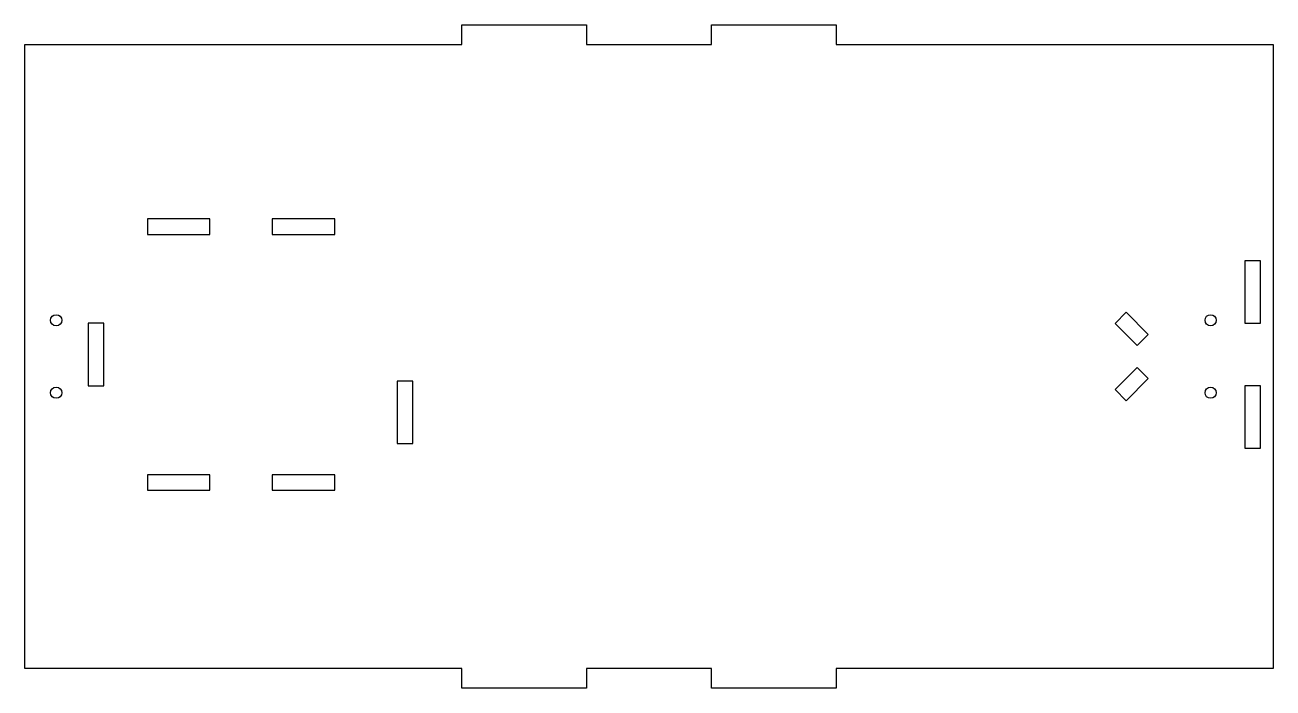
# Model space of a CAD drawing. Header units: inches. Extents: x -10 to 0, y -0.2 to 5.2.
import ezdxf

# ---------------------------------------------------------------- set-up
doc = ezdxf.new("R2010")
doc.units = ezdxf.units.IN
doc.layers.get('0').update_dxf_attribs({"linetype": 'CONTINUOUS'})

msp = doc.modelspace()

# ---------------------------------------------------------------- linework, layer by layer
for points in [[(-4.5, -0.156), (-4.5, 0), (-5.5, 0), (-5.5, -0.156), (-6.5, -0.156), (-6.5, 0), (-10, 0), (-10, 5), (-6.5, 5), (-6.5, 5.156), (-5.5, 5.156), (-5.5, 5), (-4.5, 5), (-4.5, 5.156), (-3.5, 5.156), (-3.5, 5), (0, 5), (0, 0), (-3.5, 0), (-3.5, -0.156)], [(-8.518, 3.478), (-8.518, 3.603), (-9.018, 3.603), (-9.018, 3.478)], [(-8.018, 3.478), (-7.518, 3.478), (-7.518, 3.603), (-8.018, 3.603)], [(-0.1, 2.766), (-0.1, 3.266), (-0.225, 3.266), (-0.225, 2.766)], [(-1.265, 2.765), (-1.088, 2.588), (-1, 2.677), (-1.177, 2.854)], [(-9.368, 2.766), (-9.493, 2.766), (-9.493, 2.266), (-9.368, 2.266)], [(-1.177, 2.146), (-1, 2.323), (-1.088, 2.412), (-1.265, 2.235)], [(-6.893, 2.303), (-7.018, 2.303), (-7.018, 1.803), (-6.893, 1.803)], [(-0.1, 1.766), (-0.1, 2.266), (-0.225, 2.266), (-0.225, 1.766)], [(-9.018, 1.553), (-9.018, 1.428), (-8.518, 1.428), (-8.518, 1.553)], [(-8.018, 1.553), (-8.018, 1.428), (-7.518, 1.428), (-7.518, 1.553)]]:
    msp.add_lwpolyline(points, close=True)
for centre in [(-9.75, 2.79), (-0.5, 2.79), (-9.75, 2.21), (-0.5, 2.21)]:
    msp.add_circle(centre, 0.045)

doc.saveas('drawing.dxf')
